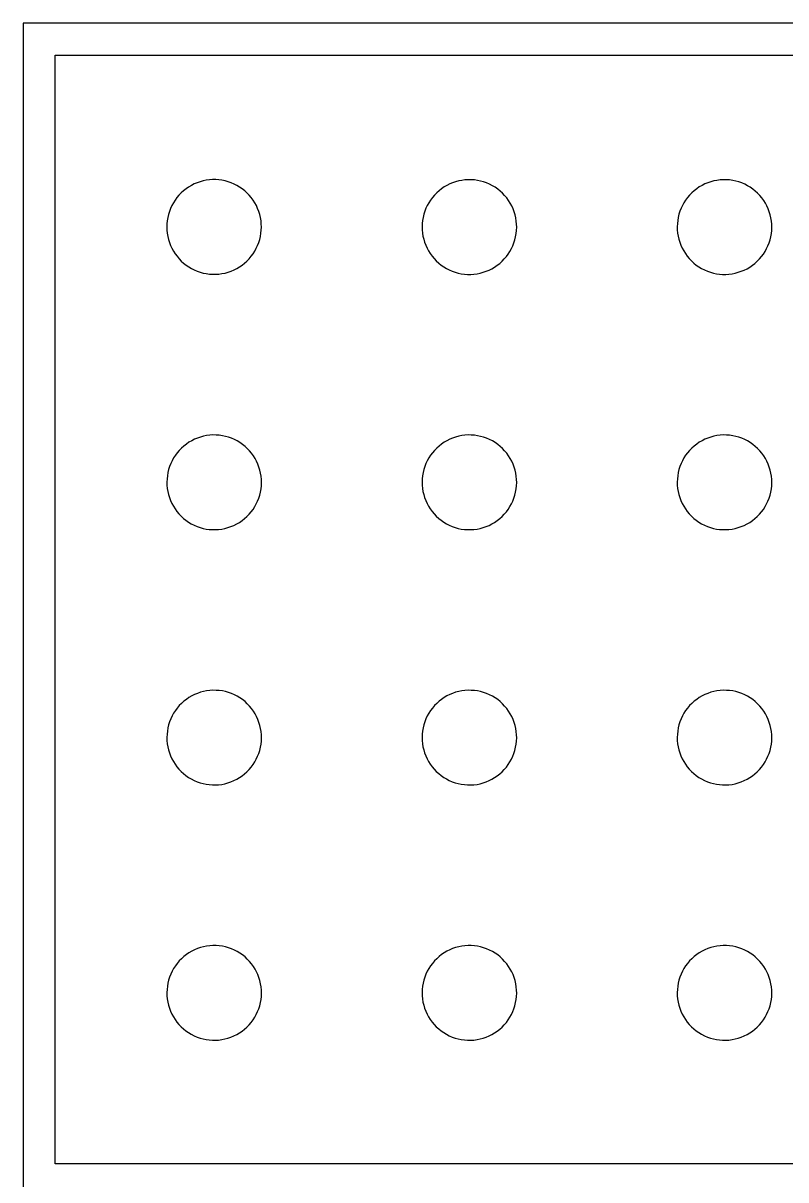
# Model space of a CAD drawing. Extents: x -75 to 75, y -42 to 42.
# Drawn here: x 53.34 to 65.3, y 12.59 to 30.72 of the extents above; entities that cross this region are included whole.
import ezdxf

# ---------------------------------------------------------------- set-up
doc = ezdxf.new("R2010")
doc.units = 0
doc.header["$MEASUREMENT"] = 0
doc.layers.get('0').update_dxf_attribs({"linetype": 'CONTINUOUS'})

msp = doc.modelspace()

# ---------------------------------------------------------------- linework, layer by layer
for p, q in [((53.344, 30.718), (53.344, -41.282)), ((75.344, 30.718), (53.344, 30.718)), ((53.844, 30.218), (74.844, 30.218)), ((53.844, 12.843), (53.844, 30.218)), ((55.898, 28.121), (55.859, 28.09)), ((55.938, 28.149), (55.898, 28.121)), ((55.981, 28.174), (55.938, 28.149)), ((56.025, 28.197), (55.981, 28.174)), ((56.071, 28.216), (56.025, 28.197)), ((56.118, 28.232), (56.071, 28.216)), ((56.166, 28.245), (56.118, 28.232)), ((56.214, 28.255), (56.166, 28.245)), ((56.263, 28.262), (56.214, 28.255)), ((56.313, 28.265), (56.263, 28.262)), ((56.363, 28.265), (56.313, 28.265)), ((56.412, 28.262), (56.363, 28.265)), ((56.461, 28.255), (56.412, 28.262)), ((56.51, 28.245), (56.461, 28.255)), ((56.558, 28.232), (56.51, 28.245)), ((56.604, 28.216), (56.558, 28.232)), ((56.65, 28.196), (56.604, 28.216)), ((56.694, 28.174), (56.65, 28.196)), ((56.737, 28.149), (56.694, 28.174)), ((56.778, 28.121), (56.737, 28.149)), ((56.817, 28.09), (56.778, 28.121)), ((59.903, 28.122), (59.864, 28.091)), ((59.944, 28.15), (59.903, 28.122)), ((59.987, 28.175), (59.944, 28.15)), ((60.031, 28.197), (59.987, 28.175)), ((60.077, 28.216), (60.031, 28.197)), ((60.124, 28.232), (60.077, 28.216)), ((60.172, 28.245), (60.124, 28.232)), ((60.22, 28.254), (60.172, 28.245)), ((60.27, 28.261), (60.22, 28.254)), ((60.319, 28.264), (60.27, 28.261)), ((60.369, 28.263), (60.319, 28.264)), ((60.418, 28.26), (60.369, 28.263)), ((60.467, 28.253), (60.418, 28.26)), ((60.516, 28.243), (60.467, 28.253)), ((60.563, 28.229), (60.516, 28.243)), ((60.61, 28.213), (60.563, 28.229)), ((60.656, 28.193), (60.61, 28.213)), ((60.7, 28.17), (60.656, 28.193)), ((60.742, 28.145), (60.7, 28.17)), ((60.783, 28.117), (60.742, 28.145)), ((60.822, 28.086), (60.783, 28.117)), ((63.903, 28.122), (63.864, 28.091)), ((63.944, 28.15), (63.903, 28.122)), ((63.987, 28.175), (63.944, 28.15)), ((64.031, 28.197), (63.987, 28.175)), ((64.077, 28.216), (64.031, 28.197)), ((64.124, 28.232), (64.077, 28.216)), ((64.172, 28.245), (64.124, 28.232)), ((64.22, 28.254), (64.172, 28.245)), ((64.27, 28.261), (64.22, 28.254)), ((64.319, 28.264), (64.27, 28.261)), ((64.369, 28.263), (64.319, 28.264)), ((64.418, 28.26), (64.369, 28.263)), ((64.467, 28.253), (64.418, 28.26)), ((64.516, 28.243), (64.467, 28.253)), ((64.563, 28.229), (64.516, 28.243)), ((64.61, 28.213), (64.563, 28.229)), ((64.656, 28.193), (64.61, 28.213)), ((64.7, 28.17), (64.656, 28.193)), ((64.742, 28.145), (64.7, 28.17)), ((64.783, 28.117), (64.742, 28.145)), ((64.822, 28.086), (64.783, 28.117)), ((55.726, 27.943), (55.699, 27.902)), ((55.755, 27.983), (55.726, 27.943)), ((55.787, 28.021), (55.755, 27.983)), ((55.822, 28.057), (55.787, 28.021)), ((55.859, 28.09), (55.822, 28.057)), ((56.853, 28.057), (56.817, 28.09)), ((56.888, 28.021), (56.853, 28.057)), ((56.92, 27.983), (56.888, 28.021)), ((56.949, 27.943), (56.92, 27.983)), ((56.976, 27.901), (56.949, 27.943)), ((59.73, 27.946), (59.703, 27.904)), ((59.76, 27.985), (59.73, 27.946)), ((59.792, 28.023), (59.76, 27.985)), ((59.827, 28.058), (59.792, 28.023)), ((59.864, 28.091), (59.827, 28.058)), ((60.858, 28.052), (60.822, 28.086)), ((60.892, 28.016), (60.858, 28.052)), ((60.924, 27.978), (60.892, 28.016)), ((60.953, 27.938), (60.924, 27.978)), ((60.98, 27.896), (60.953, 27.938)), ((63.73, 27.946), (63.703, 27.904)), ((63.76, 27.985), (63.73, 27.946)), ((63.792, 28.023), (63.76, 27.985)), ((63.827, 28.058), (63.792, 28.023)), ((63.864, 28.091), (63.827, 28.058)), ((64.858, 28.052), (64.822, 28.086)), ((64.892, 28.016), (64.858, 28.052)), ((64.924, 27.978), (64.892, 28.016)), ((64.953, 27.938), (64.924, 27.978)), ((64.98, 27.896), (64.953, 27.938)), ((55.637, 27.767), (55.622, 27.72)), ((55.655, 27.813), (55.637, 27.767)), ((55.675, 27.858), (55.655, 27.813)), ((55.699, 27.902), (55.675, 27.858)), ((57, 27.858), (56.976, 27.901)), ((57.02, 27.813), (57, 27.858)), ((57.038, 27.767), (57.02, 27.813)), ((57.053, 27.719), (57.038, 27.767)), ((59.64, 27.769), (59.625, 27.722)), ((59.658, 27.816), (59.64, 27.769)), ((59.679, 27.861), (59.658, 27.816)), ((59.703, 27.904), (59.679, 27.861)), ((61.003, 27.853), (60.98, 27.896)), ((61.024, 27.808), (61.003, 27.853)), ((61.041, 27.761), (61.024, 27.808)), ((61.056, 27.714), (61.041, 27.761)), ((63.64, 27.769), (63.625, 27.722)), ((63.658, 27.816), (63.64, 27.769)), ((63.679, 27.861), (63.658, 27.816)), ((63.703, 27.904), (63.679, 27.861)), ((65.003, 27.853), (64.98, 27.896)), ((65.024, 27.808), (65.003, 27.853)), ((65.041, 27.761), (65.024, 27.808)), ((65.056, 27.714), (65.041, 27.761)), ((55.597, 27.573), (55.596, 27.523)), ((55.602, 27.622), (55.597, 27.573)), ((55.611, 27.671), (55.602, 27.622)), ((55.622, 27.72), (55.611, 27.671)), ((57.064, 27.671), (57.053, 27.719)), ((57.073, 27.622), (57.064, 27.671)), ((57.077, 27.573), (57.073, 27.622)), ((57.079, 27.523), (57.077, 27.573)), ((59.6, 27.576), (59.598, 27.526)), ((59.605, 27.625), (59.6, 27.576)), ((59.613, 27.674), (59.605, 27.625)), ((59.625, 27.722), (59.613, 27.674)), ((61.067, 27.666), (61.056, 27.714)), ((61.075, 27.617), (61.067, 27.666)), ((61.08, 27.567), (61.075, 27.617)), ((61.081, 27.518), (61.08, 27.567)), ((63.6, 27.576), (63.598, 27.526)), ((63.605, 27.625), (63.6, 27.576)), ((63.613, 27.674), (63.605, 27.625)), ((63.625, 27.722), (63.613, 27.674)), ((65.067, 27.666), (65.056, 27.714)), ((65.075, 27.617), (65.067, 27.666)), ((65.08, 27.567), (65.075, 27.617)), ((65.081, 27.518), (65.08, 27.567)), ((55.596, 27.523), (55.598, 27.474)), ((55.598, 27.474), (55.603, 27.425)), ((55.603, 27.425), (55.611, 27.376)), ((55.611, 27.376), (55.622, 27.327)), ((57.053, 27.327), (57.064, 27.376)), ((57.064, 27.376), (57.072, 27.425)), ((57.072, 27.425), (57.077, 27.474)), ((57.077, 27.474), (57.079, 27.523)), ((59.598, 27.526), (59.599, 27.477)), ((59.599, 27.477), (59.604, 27.427)), ((59.604, 27.427), (59.612, 27.378)), ((59.612, 27.378), (59.623, 27.33)), ((61.053, 27.322), (61.065, 27.37)), ((61.065, 27.37), (61.074, 27.419)), ((61.074, 27.419), (61.079, 27.468)), ((61.079, 27.468), (61.081, 27.518)), ((63.598, 27.526), (63.599, 27.477)), ((63.599, 27.477), (63.604, 27.427)), ((63.604, 27.427), (63.612, 27.378)), ((63.612, 27.378), (63.623, 27.33)), ((65.053, 27.322), (65.065, 27.37)), ((65.065, 27.37), (65.074, 27.419)), ((65.074, 27.419), (65.079, 27.468)), ((65.079, 27.468), (65.081, 27.518)), ((55.622, 27.327), (55.637, 27.28)), ((55.637, 27.28), (55.655, 27.234)), ((55.655, 27.234), (55.676, 27.189)), ((55.676, 27.189), (55.7, 27.145)), ((56.975, 27.146), (56.999, 27.189)), ((56.999, 27.189), (57.02, 27.234)), ((57.02, 27.234), (57.038, 27.28)), ((57.038, 27.28), (57.053, 27.327)), ((59.623, 27.33), (59.637, 27.283)), ((59.637, 27.283), (59.655, 27.236)), ((59.655, 27.236), (59.676, 27.191)), ((59.676, 27.191), (59.699, 27.148)), ((60.999, 27.184), (61.02, 27.229)), ((61.02, 27.229), (61.038, 27.275)), ((61.038, 27.275), (61.053, 27.322)), ((63.623, 27.33), (63.637, 27.283)), ((63.637, 27.283), (63.655, 27.236)), ((63.655, 27.236), (63.676, 27.191)), ((63.676, 27.191), (63.699, 27.148)), ((64.999, 27.184), (65.02, 27.229)), ((65.02, 27.229), (65.038, 27.275)), ((65.038, 27.275), (65.053, 27.322)), ((55.7, 27.145), (55.726, 27.104)), ((55.726, 27.104), (55.756, 27.064)), ((55.756, 27.064), (55.788, 27.026)), ((55.788, 27.026), (55.822, 26.99)), ((56.853, 26.99), (56.887, 27.026)), ((56.887, 27.026), (56.919, 27.064)), ((56.919, 27.064), (56.949, 27.104)), ((56.949, 27.104), (56.975, 27.146)), ((59.699, 27.148), (59.726, 27.106)), ((59.726, 27.106), (59.755, 27.066)), ((59.755, 27.066), (59.787, 27.028)), ((59.787, 27.028), (59.821, 26.992)), ((60.852, 26.986), (60.887, 27.022)), ((60.887, 27.022), (60.919, 27.059)), ((60.919, 27.059), (60.948, 27.099)), ((60.948, 27.099), (60.975, 27.141)), ((60.975, 27.141), (60.999, 27.184)), ((63.699, 27.148), (63.726, 27.106)), ((63.726, 27.106), (63.755, 27.066)), ((63.755, 27.066), (63.787, 27.028)), ((63.787, 27.028), (63.821, 26.992)), ((64.852, 26.986), (64.887, 27.022)), ((64.887, 27.022), (64.919, 27.059)), ((64.919, 27.059), (64.948, 27.099)), ((64.948, 27.099), (64.975, 27.141)), ((64.975, 27.141), (64.999, 27.184)), ((55.822, 26.99), (55.859, 26.957)), ((55.859, 26.957), (55.898, 26.926)), ((55.898, 26.926), (55.939, 26.898)), ((55.939, 26.898), (55.982, 26.873)), ((55.982, 26.873), (56.026, 26.85)), ((56.026, 26.85), (56.071, 26.831)), ((56.071, 26.831), (56.118, 26.815)), ((56.557, 26.815), (56.604, 26.831)), ((56.604, 26.831), (56.65, 26.851)), ((56.65, 26.851), (56.694, 26.873)), ((56.694, 26.873), (56.736, 26.898)), ((56.736, 26.898), (56.777, 26.926)), ((56.777, 26.926), (56.816, 26.957)), ((56.816, 26.957), (56.853, 26.99)), ((59.821, 26.992), (59.858, 26.958)), ((59.858, 26.958), (59.897, 26.927)), ((59.897, 26.927), (59.937, 26.899)), ((59.937, 26.899), (59.98, 26.874)), ((59.98, 26.874), (60.024, 26.851)), ((60.024, 26.851), (60.07, 26.831)), ((60.07, 26.831), (60.117, 26.815)), ((60.555, 26.813), (60.602, 26.829)), ((60.602, 26.829), (60.648, 26.848)), ((60.648, 26.848), (60.692, 26.87)), ((60.692, 26.87), (60.735, 26.895)), ((60.735, 26.895), (60.776, 26.923)), ((60.776, 26.923), (60.815, 26.953)), ((60.815, 26.953), (60.852, 26.986)), ((63.821, 26.992), (63.858, 26.958)), ((63.858, 26.958), (63.897, 26.927)), ((63.897, 26.927), (63.937, 26.899)), ((63.937, 26.899), (63.98, 26.874)), ((63.98, 26.874), (64.024, 26.851)), ((64.024, 26.851), (64.07, 26.831)), ((64.07, 26.831), (64.117, 26.815)), ((64.555, 26.813), (64.602, 26.829)), ((64.602, 26.829), (64.648, 26.848)), ((64.648, 26.848), (64.692, 26.87)), ((64.692, 26.87), (64.735, 26.895)), ((64.735, 26.895), (64.776, 26.923)), ((64.776, 26.923), (64.815, 26.953)), ((64.815, 26.953), (64.852, 26.986)), ((56.118, 26.815), (56.166, 26.802)), ((56.166, 26.802), (56.214, 26.792)), ((56.214, 26.792), (56.263, 26.786)), ((56.263, 26.786), (56.313, 26.782)), ((56.313, 26.782), (56.362, 26.782)), ((56.362, 26.782), (56.412, 26.786)), ((56.412, 26.786), (56.461, 26.792)), ((56.461, 26.792), (56.509, 26.802)), ((56.509, 26.802), (56.557, 26.815)), ((60.117, 26.815), (60.165, 26.801)), ((60.165, 26.801), (60.213, 26.791)), ((60.213, 26.791), (60.261, 26.785)), ((60.261, 26.785), (60.31, 26.781)), ((60.31, 26.781), (60.36, 26.781)), ((60.36, 26.781), (60.409, 26.784)), ((60.409, 26.784), (60.459, 26.79)), ((60.459, 26.79), (60.507, 26.8)), ((60.507, 26.8), (60.555, 26.813)), ((64.117, 26.815), (64.165, 26.801)), ((64.165, 26.801), (64.213, 26.791)), ((64.213, 26.791), (64.261, 26.785)), ((64.261, 26.785), (64.31, 26.781)), ((64.31, 26.781), (64.36, 26.781)), ((64.36, 26.781), (64.409, 26.784)), ((64.409, 26.784), (64.459, 26.79)), ((64.459, 26.79), (64.507, 26.8)), ((64.507, 26.8), (64.555, 26.813)), ((55.903, 24.122), (55.864, 24.091)), ((55.944, 24.15), (55.903, 24.122)), ((55.987, 24.175), (55.944, 24.15)), ((56.031, 24.197), (55.987, 24.175)), ((56.077, 24.216), (56.031, 24.197)), ((56.124, 24.232), (56.077, 24.216)), ((56.172, 24.245), (56.124, 24.232)), ((56.22, 24.254), (56.172, 24.245)), ((56.27, 24.261), (56.22, 24.254)), ((56.319, 24.264), (56.27, 24.261)), ((56.369, 24.263), (56.319, 24.264)), ((56.418, 24.26), (56.369, 24.263)), ((56.467, 24.253), (56.418, 24.26)), ((56.516, 24.243), (56.467, 24.253)), ((56.563, 24.229), (56.516, 24.243)), ((56.61, 24.213), (56.563, 24.229)), ((56.656, 24.193), (56.61, 24.213)), ((56.7, 24.17), (56.656, 24.193)), ((56.742, 24.145), (56.7, 24.17)), ((56.783, 24.117), (56.742, 24.145)), ((56.822, 24.086), (56.783, 24.117)), ((59.903, 24.122), (59.864, 24.091)), ((59.944, 24.15), (59.903, 24.122)), ((59.987, 24.175), (59.944, 24.15)), ((60.031, 24.197), (59.987, 24.175)), ((60.077, 24.216), (60.031, 24.197)), ((60.124, 24.232), (60.077, 24.216)), ((60.172, 24.245), (60.124, 24.232)), ((60.22, 24.254), (60.172, 24.245)), ((60.27, 24.261), (60.22, 24.254)), ((60.319, 24.264), (60.27, 24.261)), ((60.369, 24.263), (60.319, 24.264)), ((60.418, 24.26), (60.369, 24.263)), ((60.467, 24.253), (60.418, 24.26)), ((60.516, 24.243), (60.467, 24.253)), ((60.563, 24.229), (60.516, 24.243)), ((60.61, 24.213), (60.563, 24.229)), ((60.656, 24.193), (60.61, 24.213)), ((60.7, 24.17), (60.656, 24.193)), ((60.742, 24.145), (60.7, 24.17)), ((60.783, 24.117), (60.742, 24.145)), ((60.822, 24.086), (60.783, 24.117)), ((63.903, 24.122), (63.864, 24.091)), ((63.944, 24.15), (63.903, 24.122)), ((63.987, 24.175), (63.944, 24.15)), ((64.031, 24.197), (63.987, 24.175)), ((64.077, 24.216), (64.031, 24.197)), ((64.124, 24.232), (64.077, 24.216)), ((64.172, 24.245), (64.124, 24.232)), ((64.22, 24.254), (64.172, 24.245)), ((64.27, 24.261), (64.22, 24.254)), ((64.319, 24.264), (64.27, 24.261)), ((64.369, 24.263), (64.319, 24.264)), ((64.418, 24.26), (64.369, 24.263)), ((64.467, 24.253), (64.418, 24.26)), ((64.516, 24.243), (64.467, 24.253)), ((64.563, 24.229), (64.516, 24.243)), ((64.61, 24.213), (64.563, 24.229)), ((64.656, 24.193), (64.61, 24.213)), ((64.7, 24.17), (64.656, 24.193)), ((64.742, 24.145), (64.7, 24.17)), ((64.783, 24.117), (64.742, 24.145)), ((64.822, 24.086), (64.783, 24.117)), ((55.73, 23.946), (55.703, 23.904)), ((55.76, 23.985), (55.73, 23.946)), ((55.792, 24.023), (55.76, 23.985)), ((55.827, 24.058), (55.792, 24.023)), ((55.864, 24.091), (55.827, 24.058)), ((56.858, 24.052), (56.822, 24.086)), ((56.892, 24.016), (56.858, 24.052)), ((56.924, 23.978), (56.892, 24.016)), ((56.953, 23.938), (56.924, 23.978)), ((56.98, 23.896), (56.953, 23.938)), ((59.73, 23.946), (59.703, 23.904)), ((59.76, 23.985), (59.73, 23.946)), ((59.792, 24.023), (59.76, 23.985)), ((59.827, 24.058), (59.792, 24.023)), ((59.864, 24.091), (59.827, 24.058)), ((60.858, 24.052), (60.822, 24.086)), ((60.892, 24.016), (60.858, 24.052)), ((60.924, 23.978), (60.892, 24.016)), ((60.953, 23.938), (60.924, 23.978)), ((60.98, 23.896), (60.953, 23.938)), ((63.73, 23.946), (63.703, 23.904)), ((63.76, 23.985), (63.73, 23.946)), ((63.792, 24.023), (63.76, 23.985)), ((63.827, 24.058), (63.792, 24.023)), ((63.864, 24.091), (63.827, 24.058)), ((64.858, 24.052), (64.822, 24.086)), ((64.892, 24.016), (64.858, 24.052)), ((64.924, 23.978), (64.892, 24.016)), ((64.953, 23.938), (64.924, 23.978)), ((64.98, 23.896), (64.953, 23.938)), ((55.64, 23.769), (55.625, 23.722)), ((55.658, 23.816), (55.64, 23.769)), ((55.679, 23.861), (55.658, 23.816)), ((55.703, 23.904), (55.679, 23.861)), ((57.003, 23.853), (56.98, 23.896)), ((57.024, 23.808), (57.003, 23.853)), ((57.041, 23.761), (57.024, 23.808)), ((57.056, 23.714), (57.041, 23.761)), ((59.64, 23.769), (59.625, 23.722)), ((59.658, 23.816), (59.64, 23.769)), ((59.679, 23.861), (59.658, 23.816)), ((59.703, 23.904), (59.679, 23.861)), ((61.003, 23.853), (60.98, 23.896)), ((61.024, 23.808), (61.003, 23.853)), ((61.041, 23.761), (61.024, 23.808)), ((61.056, 23.714), (61.041, 23.761)), ((63.64, 23.769), (63.625, 23.722)), ((63.658, 23.816), (63.64, 23.769)), ((63.679, 23.861), (63.658, 23.816)), ((63.703, 23.904), (63.679, 23.861)), ((65.003, 23.853), (64.98, 23.896)), ((65.024, 23.808), (65.003, 23.853)), ((65.041, 23.761), (65.024, 23.808)), ((65.056, 23.714), (65.041, 23.761)), ((55.6, 23.576), (55.598, 23.526)), ((55.605, 23.625), (55.6, 23.576)), ((55.613, 23.674), (55.605, 23.625)), ((55.625, 23.722), (55.613, 23.674)), ((57.067, 23.666), (57.056, 23.714)), ((57.075, 23.617), (57.067, 23.666)), ((57.08, 23.567), (57.075, 23.617)), ((57.081, 23.518), (57.08, 23.567)), ((59.6, 23.576), (59.598, 23.526)), ((59.605, 23.625), (59.6, 23.576)), ((59.613, 23.674), (59.605, 23.625)), ((59.625, 23.722), (59.613, 23.674)), ((61.067, 23.666), (61.056, 23.714)), ((61.075, 23.617), (61.067, 23.666)), ((61.08, 23.567), (61.075, 23.617)), ((61.081, 23.518), (61.08, 23.567)), ((63.6, 23.576), (63.598, 23.526)), ((63.605, 23.625), (63.6, 23.576)), ((63.613, 23.674), (63.605, 23.625)), ((63.625, 23.722), (63.613, 23.674)), ((65.067, 23.666), (65.056, 23.714)), ((65.075, 23.617), (65.067, 23.666)), ((65.08, 23.567), (65.075, 23.617)), ((65.081, 23.518), (65.08, 23.567)), ((55.598, 23.526), (55.599, 23.477)), ((55.599, 23.477), (55.604, 23.427)), ((55.604, 23.427), (55.612, 23.378)), ((57.065, 23.37), (57.074, 23.419)), ((57.074, 23.419), (57.079, 23.468)), ((57.079, 23.468), (57.081, 23.518)), ((59.598, 23.526), (59.599, 23.477)), ((59.599, 23.477), (59.604, 23.427)), ((59.604, 23.427), (59.612, 23.378)), ((61.065, 23.37), (61.074, 23.419)), ((61.074, 23.419), (61.079, 23.468)), ((61.079, 23.468), (61.081, 23.518)), ((63.598, 23.526), (63.599, 23.477)), ((63.599, 23.477), (63.604, 23.427)), ((63.604, 23.427), (63.612, 23.378)), ((65.065, 23.37), (65.074, 23.419)), ((65.074, 23.419), (65.079, 23.468)), ((65.079, 23.468), (65.081, 23.518)), ((55.612, 23.378), (55.623, 23.33)), ((55.623, 23.33), (55.637, 23.283)), ((55.637, 23.283), (55.655, 23.236)), ((55.655, 23.236), (55.676, 23.191)), ((56.999, 23.184), (57.02, 23.229)), ((57.02, 23.229), (57.038, 23.275)), ((57.038, 23.275), (57.053, 23.322)), ((57.053, 23.322), (57.065, 23.37)), ((59.612, 23.378), (59.623, 23.33)), ((59.623, 23.33), (59.637, 23.283)), ((59.637, 23.283), (59.655, 23.236)), ((59.655, 23.236), (59.676, 23.191)), ((60.999, 23.184), (61.02, 23.229)), ((61.02, 23.229), (61.038, 23.275)), ((61.038, 23.275), (61.053, 23.322)), ((61.053, 23.322), (61.065, 23.37)), ((63.612, 23.378), (63.623, 23.33)), ((63.623, 23.33), (63.637, 23.283)), ((63.637, 23.283), (63.655, 23.236)), ((63.655, 23.236), (63.676, 23.191)), ((64.999, 23.184), (65.02, 23.229)), ((65.02, 23.229), (65.038, 23.275)), ((65.038, 23.275), (65.053, 23.322)), ((65.053, 23.322), (65.065, 23.37)), ((55.676, 23.191), (55.699, 23.148)), ((55.699, 23.148), (55.726, 23.106)), ((55.726, 23.106), (55.755, 23.066)), ((55.755, 23.066), (55.787, 23.028)), ((55.787, 23.028), (55.821, 22.992)), ((56.852, 22.986), (56.887, 23.022)), ((56.887, 23.022), (56.919, 23.059)), ((56.919, 23.059), (56.948, 23.099)), ((56.948, 23.099), (56.975, 23.141)), ((56.975, 23.141), (56.999, 23.184)), ((59.676, 23.191), (59.699, 23.148)), ((59.699, 23.148), (59.726, 23.106)), ((59.726, 23.106), (59.755, 23.066)), ((59.755, 23.066), (59.787, 23.028)), ((59.787, 23.028), (59.821, 22.992)), ((60.852, 22.986), (60.887, 23.022)), ((60.887, 23.022), (60.919, 23.059)), ((60.919, 23.059), (60.948, 23.099)), ((60.948, 23.099), (60.975, 23.141)), ((60.975, 23.141), (60.999, 23.184)), ((63.676, 23.191), (63.699, 23.148)), ((63.699, 23.148), (63.726, 23.106)), ((63.726, 23.106), (63.755, 23.066)), ((63.755, 23.066), (63.787, 23.028)), ((63.787, 23.028), (63.821, 22.992)), ((64.852, 22.986), (64.887, 23.022)), ((64.887, 23.022), (64.919, 23.059)), ((64.919, 23.059), (64.948, 23.099)), ((64.948, 23.099), (64.975, 23.141)), ((64.975, 23.141), (64.999, 23.184)), ((55.821, 22.992), (55.858, 22.958)), ((55.858, 22.958), (55.897, 22.927)), ((55.897, 22.927), (55.937, 22.899)), ((55.937, 22.899), (55.98, 22.874)), ((55.98, 22.874), (56.024, 22.851)), ((56.024, 22.851), (56.07, 22.831)), ((56.602, 22.829), (56.648, 22.848)), ((56.648, 22.848), (56.692, 22.87)), ((56.692, 22.87), (56.735, 22.895)), ((56.735, 22.895), (56.776, 22.923)), ((56.776, 22.923), (56.815, 22.953)), ((56.815, 22.953), (56.852, 22.986)), ((59.821, 22.992), (59.858, 22.958)), ((59.858, 22.958), (59.897, 22.927)), ((59.897, 22.927), (59.937, 22.899)), ((59.937, 22.899), (59.98, 22.874)), ((59.98, 22.874), (60.024, 22.851)), ((60.024, 22.851), (60.07, 22.831)), ((60.602, 22.829), (60.648, 22.848)), ((60.648, 22.848), (60.692, 22.87)), ((60.692, 22.87), (60.735, 22.895)), ((60.735, 22.895), (60.776, 22.923)), ((60.776, 22.923), (60.815, 22.953)), ((60.815, 22.953), (60.852, 22.986)), ((63.821, 22.992), (63.858, 22.958)), ((63.858, 22.958), (63.897, 22.927)), ((63.897, 22.927), (63.937, 22.899)), ((63.937, 22.899), (63.98, 22.874)), ((63.98, 22.874), (64.024, 22.851)), ((64.024, 22.851), (64.07, 22.831)), ((64.602, 22.829), (64.648, 22.848)), ((64.648, 22.848), (64.692, 22.87)), ((64.692, 22.87), (64.735, 22.895)), ((64.735, 22.895), (64.776, 22.923)), ((64.776, 22.923), (64.815, 22.953)), ((64.815, 22.953), (64.852, 22.986)), ((56.07, 22.831), (56.117, 22.815)), ((56.117, 22.815), (56.165, 22.801)), ((56.165, 22.801), (56.213, 22.791)), ((56.213, 22.791), (56.261, 22.785)), ((56.261, 22.785), (56.31, 22.781)), ((56.31, 22.781), (56.36, 22.781)), ((56.36, 22.781), (56.409, 22.784)), ((56.409, 22.784), (56.459, 22.79)), ((56.459, 22.79), (56.507, 22.8)), ((56.507, 22.8), (56.555, 22.813)), ((56.555, 22.813), (56.602, 22.829)), ((60.07, 22.831), (60.117, 22.815)), ((60.117, 22.815), (60.165, 22.801)), ((60.165, 22.801), (60.213, 22.791)), ((60.213, 22.791), (60.261, 22.785)), ((60.261, 22.785), (60.31, 22.781)), ((60.31, 22.781), (60.36, 22.781)), ((60.36, 22.781), (60.409, 22.784)), ((60.409, 22.784), (60.459, 22.79)), ((60.459, 22.79), (60.507, 22.8)), ((60.507, 22.8), (60.555, 22.813)), ((60.555, 22.813), (60.602, 22.829)), ((64.07, 22.831), (64.117, 22.815)), ((64.117, 22.815), (64.165, 22.801)), ((64.165, 22.801), (64.213, 22.791)), ((64.213, 22.791), (64.261, 22.785)), ((64.261, 22.785), (64.31, 22.781)), ((64.31, 22.781), (64.36, 22.781)), ((64.36, 22.781), (64.409, 22.784)), ((64.409, 22.784), (64.459, 22.79)), ((64.459, 22.79), (64.507, 22.8)), ((64.507, 22.8), (64.555, 22.813)), ((64.555, 22.813), (64.602, 22.829)), ((55.903, 20.122), (55.864, 20.091)), ((55.944, 20.15), (55.903, 20.122)), ((55.987, 20.175), (55.944, 20.15)), ((56.031, 20.197), (55.987, 20.175)), ((56.077, 20.216), (56.031, 20.197)), ((56.124, 20.232), (56.077, 20.216)), ((56.172, 20.245), (56.124, 20.232)), ((56.22, 20.254), (56.172, 20.245)), ((56.27, 20.261), (56.22, 20.254)), ((56.319, 20.264), (56.27, 20.261)), ((56.369, 20.263), (56.319, 20.264)), ((56.418, 20.26), (56.369, 20.263)), ((56.467, 20.253), (56.418, 20.26)), ((56.516, 20.243), (56.467, 20.253)), ((56.563, 20.229), (56.516, 20.243)), ((56.61, 20.213), (56.563, 20.229)), ((56.656, 20.193), (56.61, 20.213)), ((56.7, 20.17), (56.656, 20.193)), ((56.742, 20.145), (56.7, 20.17)), ((56.783, 20.117), (56.742, 20.145)), ((59.903, 20.122), (59.864, 20.091)), ((59.944, 20.15), (59.903, 20.122)), ((59.987, 20.175), (59.944, 20.15)), ((60.031, 20.197), (59.987, 20.175)), ((60.077, 20.216), (60.031, 20.197)), ((60.124, 20.232), (60.077, 20.216)), ((60.172, 20.245), (60.124, 20.232)), ((60.22, 20.254), (60.172, 20.245)), ((60.27, 20.261), (60.22, 20.254)), ((60.319, 20.264), (60.27, 20.261)), ((60.369, 20.263), (60.319, 20.264)), ((60.418, 20.26), (60.369, 20.263)), ((60.467, 20.253), (60.418, 20.26)), ((60.516, 20.243), (60.467, 20.253)), ((60.563, 20.229), (60.516, 20.243)), ((60.61, 20.213), (60.563, 20.229)), ((60.656, 20.193), (60.61, 20.213)), ((60.7, 20.17), (60.656, 20.193)), ((60.742, 20.145), (60.7, 20.17)), ((60.783, 20.117), (60.742, 20.145)), ((63.903, 20.122), (63.864, 20.091)), ((63.944, 20.15), (63.903, 20.122)), ((63.987, 20.175), (63.944, 20.15)), ((64.031, 20.197), (63.987, 20.175)), ((64.077, 20.216), (64.031, 20.197)), ((64.124, 20.232), (64.077, 20.216)), ((64.172, 20.245), (64.124, 20.232)), ((64.22, 20.254), (64.172, 20.245)), ((64.27, 20.261), (64.22, 20.254)), ((64.319, 20.264), (64.27, 20.261)), ((64.369, 20.263), (64.319, 20.264)), ((64.418, 20.26), (64.369, 20.263)), ((64.467, 20.253), (64.418, 20.26)), ((64.516, 20.243), (64.467, 20.253)), ((64.563, 20.229), (64.516, 20.243)), ((64.61, 20.213), (64.563, 20.229)), ((64.656, 20.193), (64.61, 20.213)), ((64.7, 20.17), (64.656, 20.193)), ((64.742, 20.145), (64.7, 20.17)), ((64.783, 20.117), (64.742, 20.145)), ((55.73, 19.946), (55.703, 19.904)), ((55.76, 19.985), (55.73, 19.946)), ((55.792, 20.023), (55.76, 19.985)), ((55.827, 20.058), (55.792, 20.023)), ((55.864, 20.091), (55.827, 20.058)), ((56.822, 20.086), (56.783, 20.117)), ((56.858, 20.052), (56.822, 20.086)), ((56.892, 20.016), (56.858, 20.052)), ((56.924, 19.978), (56.892, 20.016)), ((56.953, 19.938), (56.924, 19.978)), ((56.98, 19.896), (56.953, 19.938)), ((59.73, 19.946), (59.703, 19.904)), ((59.76, 19.985), (59.73, 19.946)), ((59.792, 20.023), (59.76, 19.985)), ((59.827, 20.058), (59.792, 20.023)), ((59.864, 20.091), (59.827, 20.058)), ((60.822, 20.086), (60.783, 20.117)), ((60.858, 20.052), (60.822, 20.086)), ((60.892, 20.016), (60.858, 20.052)), ((60.924, 19.978), (60.892, 20.016)), ((60.953, 19.938), (60.924, 19.978)), ((60.98, 19.896), (60.953, 19.938)), ((63.73, 19.946), (63.703, 19.904)), ((63.76, 19.985), (63.73, 19.946)), ((63.792, 20.023), (63.76, 19.985)), ((63.827, 20.058), (63.792, 20.023)), ((63.864, 20.091), (63.827, 20.058)), ((64.822, 20.086), (64.783, 20.117)), ((64.858, 20.052), (64.822, 20.086)), ((64.892, 20.016), (64.858, 20.052)), ((64.924, 19.978), (64.892, 20.016)), ((64.953, 19.938), (64.924, 19.978)), ((64.98, 19.896), (64.953, 19.938)), ((55.64, 19.769), (55.625, 19.722)), ((55.658, 19.816), (55.64, 19.769)), ((55.679, 19.861), (55.658, 19.816)), ((55.703, 19.904), (55.679, 19.861)), ((57.003, 19.853), (56.98, 19.896)), ((57.024, 19.808), (57.003, 19.853)), ((57.041, 19.761), (57.024, 19.808)), ((57.056, 19.714), (57.041, 19.761)), ((59.64, 19.769), (59.625, 19.722)), ((59.658, 19.816), (59.64, 19.769)), ((59.679, 19.861), (59.658, 19.816)), ((59.703, 19.904), (59.679, 19.861)), ((61.003, 19.853), (60.98, 19.896)), ((61.024, 19.808), (61.003, 19.853)), ((61.041, 19.761), (61.024, 19.808)), ((61.056, 19.714), (61.041, 19.761)), ((63.64, 19.769), (63.625, 19.722)), ((63.658, 19.816), (63.64, 19.769)), ((63.679, 19.861), (63.658, 19.816)), ((63.703, 19.904), (63.679, 19.861)), ((65.003, 19.853), (64.98, 19.896)), ((65.024, 19.808), (65.003, 19.853)), ((65.041, 19.761), (65.024, 19.808)), ((65.056, 19.714), (65.041, 19.761)), ((55.6, 19.576), (55.598, 19.526)), ((55.605, 19.625), (55.6, 19.576)), ((55.613, 19.674), (55.605, 19.625)), ((55.625, 19.722), (55.613, 19.674)), ((57.067, 19.666), (57.056, 19.714)), ((57.075, 19.617), (57.067, 19.666)), ((57.08, 19.567), (57.075, 19.617)), ((59.6, 19.576), (59.598, 19.526)), ((59.605, 19.625), (59.6, 19.576)), ((59.613, 19.674), (59.605, 19.625)), ((59.625, 19.722), (59.613, 19.674)), ((61.067, 19.666), (61.056, 19.714)), ((61.075, 19.617), (61.067, 19.666)), ((61.08, 19.567), (61.075, 19.617)), ((63.6, 19.576), (63.598, 19.526)), ((63.605, 19.625), (63.6, 19.576)), ((63.613, 19.674), (63.605, 19.625)), ((63.625, 19.722), (63.613, 19.674)), ((65.067, 19.666), (65.056, 19.714)), ((65.075, 19.617), (65.067, 19.666)), ((65.08, 19.567), (65.075, 19.617)), ((55.598, 19.526), (55.599, 19.477)), ((55.599, 19.477), (55.604, 19.427)), ((55.604, 19.427), (55.612, 19.378)), ((57.065, 19.37), (57.074, 19.419)), ((57.074, 19.419), (57.079, 19.468)), ((57.079, 19.468), (57.081, 19.518)), ((57.081, 19.518), (57.08, 19.567)), ((59.598, 19.526), (59.599, 19.477)), ((59.599, 19.477), (59.604, 19.427)), ((59.604, 19.427), (59.612, 19.378)), ((61.065, 19.37), (61.074, 19.419)), ((61.074, 19.419), (61.079, 19.468)), ((61.079, 19.468), (61.081, 19.518)), ((61.081, 19.518), (61.08, 19.567)), ((63.598, 19.526), (63.599, 19.477)), ((63.599, 19.477), (63.604, 19.427)), ((63.604, 19.427), (63.612, 19.378)), ((65.065, 19.37), (65.074, 19.419)), ((65.074, 19.419), (65.079, 19.468)), ((65.079, 19.468), (65.081, 19.518)), ((65.081, 19.518), (65.08, 19.567)), ((55.612, 19.378), (55.623, 19.33)), ((55.623, 19.33), (55.637, 19.283)), ((55.637, 19.283), (55.655, 19.236)), ((55.655, 19.236), (55.676, 19.191)), ((56.999, 19.184), (57.02, 19.229)), ((57.02, 19.229), (57.038, 19.275)), ((57.038, 19.275), (57.053, 19.322)), ((57.053, 19.322), (57.065, 19.37)), ((59.612, 19.378), (59.623, 19.33)), ((59.623, 19.33), (59.637, 19.283)), ((59.637, 19.283), (59.655, 19.236)), ((59.655, 19.236), (59.676, 19.191)), ((60.999, 19.184), (61.02, 19.229)), ((61.02, 19.229), (61.038, 19.275)), ((61.038, 19.275), (61.053, 19.322)), ((61.053, 19.322), (61.065, 19.37)), ((63.612, 19.378), (63.623, 19.33)), ((63.623, 19.33), (63.637, 19.283)), ((63.637, 19.283), (63.655, 19.236)), ((63.655, 19.236), (63.676, 19.191)), ((64.999, 19.184), (65.02, 19.229)), ((65.02, 19.229), (65.038, 19.275)), ((65.038, 19.275), (65.053, 19.322)), ((65.053, 19.322), (65.065, 19.37)), ((55.676, 19.191), (55.699, 19.148)), ((55.699, 19.148), (55.726, 19.106)), ((55.726, 19.106), (55.755, 19.066)), ((55.755, 19.066), (55.787, 19.028)), ((56.887, 19.022), (56.919, 19.059)), ((56.919, 19.059), (56.948, 19.099)), ((56.948, 19.099), (56.975, 19.141)), ((56.975, 19.141), (56.999, 19.184)), ((59.676, 19.191), (59.699, 19.148)), ((59.699, 19.148), (59.726, 19.106)), ((59.726, 19.106), (59.755, 19.066)), ((59.755, 19.066), (59.787, 19.028)), ((60.887, 19.022), (60.919, 19.059)), ((60.919, 19.059), (60.948, 19.099)), ((60.948, 19.099), (60.975, 19.141)), ((60.975, 19.141), (60.999, 19.184)), ((63.676, 19.191), (63.699, 19.148)), ((63.699, 19.148), (63.726, 19.106)), ((63.726, 19.106), (63.755, 19.066)), ((63.755, 19.066), (63.787, 19.028)), ((64.887, 19.022), (64.919, 19.059)), ((64.919, 19.059), (64.948, 19.099)), ((64.948, 19.099), (64.975, 19.141)), ((64.975, 19.141), (64.999, 19.184)), ((55.787, 19.028), (55.821, 18.992)), ((55.821, 18.992), (55.858, 18.958)), ((55.858, 18.958), (55.897, 18.927)), ((55.897, 18.927), (55.937, 18.899)), ((55.937, 18.899), (55.98, 18.874)), ((55.98, 18.874), (56.024, 18.851)), ((56.024, 18.851), (56.07, 18.831)), ((56.648, 18.848), (56.692, 18.87)), ((56.692, 18.87), (56.735, 18.895)), ((56.735, 18.895), (56.776, 18.923)), ((56.776, 18.923), (56.815, 18.953)), ((56.815, 18.953), (56.852, 18.986)), ((56.852, 18.986), (56.887, 19.022)), ((59.787, 19.028), (59.821, 18.992)), ((59.821, 18.992), (59.858, 18.958)), ((59.858, 18.958), (59.897, 18.927)), ((59.897, 18.927), (59.937, 18.899)), ((59.937, 18.899), (59.98, 18.874)), ((59.98, 18.874), (60.024, 18.851)), ((60.024, 18.851), (60.07, 18.831)), ((60.648, 18.848), (60.692, 18.87)), ((60.692, 18.87), (60.735, 18.895)), ((60.735, 18.895), (60.776, 18.923)), ((60.776, 18.923), (60.815, 18.953)), ((60.815, 18.953), (60.852, 18.986)), ((60.852, 18.986), (60.887, 19.022)), ((63.787, 19.028), (63.821, 18.992)), ((63.821, 18.992), (63.858, 18.958)), ((63.858, 18.958), (63.897, 18.927)), ((63.897, 18.927), (63.937, 18.899)), ((63.937, 18.899), (63.98, 18.874)), ((63.98, 18.874), (64.024, 18.851)), ((64.024, 18.851), (64.07, 18.831)), ((64.648, 18.848), (64.692, 18.87)), ((64.692, 18.87), (64.735, 18.895)), ((64.735, 18.895), (64.776, 18.923)), ((64.776, 18.923), (64.815, 18.953)), ((64.815, 18.953), (64.852, 18.986)), ((64.852, 18.986), (64.887, 19.022)), ((56.07, 18.831), (56.117, 18.815)), ((56.117, 18.815), (56.165, 18.801)), ((56.165, 18.801), (56.213, 18.791)), ((56.213, 18.791), (56.261, 18.785)), ((56.261, 18.785), (56.31, 18.781)), ((56.31, 18.781), (56.36, 18.781)), ((56.36, 18.781), (56.409, 18.784)), ((56.409, 18.784), (56.459, 18.79)), ((56.459, 18.79), (56.507, 18.8)), ((56.507, 18.8), (56.555, 18.813)), ((56.555, 18.813), (56.602, 18.829)), ((56.602, 18.829), (56.648, 18.848)), ((60.07, 18.831), (60.117, 18.815)), ((60.117, 18.815), (60.165, 18.801)), ((60.165, 18.801), (60.213, 18.791)), ((60.213, 18.791), (60.261, 18.785)), ((60.261, 18.785), (60.31, 18.781)), ((60.31, 18.781), (60.36, 18.781)), ((60.36, 18.781), (60.409, 18.784)), ((60.409, 18.784), (60.459, 18.79)), ((60.459, 18.79), (60.507, 18.8)), ((60.507, 18.8), (60.555, 18.813)), ((60.555, 18.813), (60.602, 18.829)), ((60.602, 18.829), (60.648, 18.848)), ((64.07, 18.831), (64.117, 18.815)), ((64.117, 18.815), (64.165, 18.801)), ((64.165, 18.801), (64.213, 18.791)), ((64.213, 18.791), (64.261, 18.785)), ((64.261, 18.785), (64.31, 18.781)), ((64.31, 18.781), (64.36, 18.781)), ((64.36, 18.781), (64.409, 18.784)), ((64.409, 18.784), (64.459, 18.79)), ((64.459, 18.79), (64.507, 18.8)), ((64.507, 18.8), (64.555, 18.813)), ((64.555, 18.813), (64.602, 18.829)), ((64.602, 18.829), (64.648, 18.848)), ((55.944, 16.15), (55.903, 16.122)), ((55.987, 16.175), (55.944, 16.15)), ((56.031, 16.197), (55.987, 16.175)), ((56.077, 16.216), (56.031, 16.197)), ((56.124, 16.232), (56.077, 16.216)), ((56.172, 16.245), (56.124, 16.232)), ((56.22, 16.254), (56.172, 16.245)), ((56.27, 16.261), (56.22, 16.254)), ((56.319, 16.264), (56.27, 16.261)), ((56.369, 16.263), (56.319, 16.264)), ((56.418, 16.26), (56.369, 16.263)), ((56.467, 16.253), (56.418, 16.26)), ((56.516, 16.243), (56.467, 16.253)), ((56.563, 16.229), (56.516, 16.243)), ((56.61, 16.213), (56.563, 16.229)), ((56.656, 16.193), (56.61, 16.213)), ((56.7, 16.17), (56.656, 16.193)), ((56.742, 16.145), (56.7, 16.17)), ((56.783, 16.117), (56.742, 16.145)), ((59.944, 16.15), (59.903, 16.122)), ((59.987, 16.175), (59.944, 16.15)), ((60.031, 16.197), (59.987, 16.175)), ((60.077, 16.216), (60.031, 16.197)), ((60.124, 16.232), (60.077, 16.216)), ((60.172, 16.245), (60.124, 16.232)), ((60.22, 16.254), (60.172, 16.245)), ((60.27, 16.261), (60.22, 16.254)), ((60.319, 16.264), (60.27, 16.261)), ((60.369, 16.263), (60.319, 16.264)), ((60.418, 16.26), (60.369, 16.263)), ((60.467, 16.253), (60.418, 16.26)), ((60.516, 16.243), (60.467, 16.253)), ((60.563, 16.229), (60.516, 16.243)), ((60.61, 16.213), (60.563, 16.229)), ((60.656, 16.193), (60.61, 16.213)), ((60.7, 16.17), (60.656, 16.193)), ((60.742, 16.145), (60.7, 16.17)), ((60.783, 16.117), (60.742, 16.145)), ((63.944, 16.15), (63.903, 16.122)), ((63.987, 16.175), (63.944, 16.15)), ((64.031, 16.197), (63.987, 16.175)), ((64.077, 16.216), (64.031, 16.197)), ((64.124, 16.232), (64.077, 16.216)), ((64.172, 16.245), (64.124, 16.232)), ((64.22, 16.254), (64.172, 16.245)), ((64.27, 16.261), (64.22, 16.254)), ((64.319, 16.264), (64.27, 16.261)), ((64.369, 16.263), (64.319, 16.264)), ((64.418, 16.26), (64.369, 16.263)), ((64.467, 16.253), (64.418, 16.26)), ((64.516, 16.243), (64.467, 16.253)), ((64.563, 16.229), (64.516, 16.243)), ((64.61, 16.213), (64.563, 16.229)), ((64.656, 16.193), (64.61, 16.213)), ((64.7, 16.17), (64.656, 16.193)), ((64.742, 16.145), (64.7, 16.17)), ((64.783, 16.117), (64.742, 16.145)), ((55.76, 15.985), (55.73, 15.946)), ((55.792, 16.023), (55.76, 15.985)), ((55.827, 16.058), (55.792, 16.023)), ((55.864, 16.091), (55.827, 16.058)), ((55.903, 16.122), (55.864, 16.091)), ((56.822, 16.086), (56.783, 16.117)), ((56.858, 16.052), (56.822, 16.086)), ((56.892, 16.016), (56.858, 16.052)), ((56.924, 15.978), (56.892, 16.016)), ((56.953, 15.938), (56.924, 15.978)), ((59.76, 15.985), (59.73, 15.946)), ((59.792, 16.023), (59.76, 15.985)), ((59.827, 16.058), (59.792, 16.023)), ((59.864, 16.091), (59.827, 16.058)), ((59.903, 16.122), (59.864, 16.091)), ((60.822, 16.086), (60.783, 16.117)), ((60.858, 16.052), (60.822, 16.086)), ((60.892, 16.016), (60.858, 16.052)), ((60.924, 15.978), (60.892, 16.016)), ((60.953, 15.938), (60.924, 15.978)), ((63.76, 15.985), (63.73, 15.946)), ((63.792, 16.023), (63.76, 15.985)), ((63.827, 16.058), (63.792, 16.023)), ((63.864, 16.091), (63.827, 16.058)), ((63.903, 16.122), (63.864, 16.091)), ((64.822, 16.086), (64.783, 16.117)), ((64.858, 16.052), (64.822, 16.086)), ((64.892, 16.016), (64.858, 16.052)), ((64.924, 15.978), (64.892, 16.016)), ((64.953, 15.938), (64.924, 15.978)), ((55.64, 15.769), (55.625, 15.722)), ((55.658, 15.816), (55.64, 15.769)), ((55.679, 15.861), (55.658, 15.816)), ((55.703, 15.904), (55.679, 15.861)), ((55.73, 15.946), (55.703, 15.904)), ((56.98, 15.896), (56.953, 15.938)), ((57.003, 15.853), (56.98, 15.896)), ((57.024, 15.808), (57.003, 15.853)), ((57.041, 15.761), (57.024, 15.808)), ((59.64, 15.769), (59.625, 15.722)), ((59.658, 15.816), (59.64, 15.769)), ((59.679, 15.861), (59.658, 15.816)), ((59.703, 15.904), (59.679, 15.861)), ((59.73, 15.946), (59.703, 15.904)), ((60.98, 15.896), (60.953, 15.938)), ((61.003, 15.853), (60.98, 15.896)), ((61.024, 15.808), (61.003, 15.853)), ((61.041, 15.761), (61.024, 15.808)), ((63.64, 15.769), (63.625, 15.722)), ((63.658, 15.816), (63.64, 15.769)), ((63.679, 15.861), (63.658, 15.816)), ((63.703, 15.904), (63.679, 15.861)), ((63.73, 15.946), (63.703, 15.904)), ((64.98, 15.896), (64.953, 15.938)), ((65.003, 15.853), (64.98, 15.896)), ((65.024, 15.808), (65.003, 15.853)), ((65.041, 15.761), (65.024, 15.808)), ((55.605, 15.625), (55.6, 15.576)), ((55.613, 15.674), (55.605, 15.625)), ((55.625, 15.722), (55.613, 15.674)), ((57.056, 15.714), (57.041, 15.761)), ((57.067, 15.666), (57.056, 15.714)), ((57.075, 15.617), (57.067, 15.666)), ((57.08, 15.567), (57.075, 15.617)), ((59.605, 15.625), (59.6, 15.576)), ((59.613, 15.674), (59.605, 15.625)), ((59.625, 15.722), (59.613, 15.674)), ((61.056, 15.714), (61.041, 15.761)), ((61.067, 15.666), (61.056, 15.714)), ((61.075, 15.617), (61.067, 15.666)), ((61.08, 15.567), (61.075, 15.617)), ((63.605, 15.625), (63.6, 15.576)), ((63.613, 15.674), (63.605, 15.625)), ((63.625, 15.722), (63.613, 15.674)), ((65.056, 15.714), (65.041, 15.761)), ((65.067, 15.666), (65.056, 15.714)), ((65.075, 15.617), (65.067, 15.666)), ((65.08, 15.567), (65.075, 15.617)), ((55.6, 15.576), (55.598, 15.526)), ((55.598, 15.526), (55.599, 15.477)), ((55.599, 15.477), (55.604, 15.427)), ((55.604, 15.427), (55.612, 15.378)), ((57.065, 15.37), (57.074, 15.419)), ((57.074, 15.419), (57.079, 15.468)), ((57.079, 15.468), (57.081, 15.518)), ((57.081, 15.518), (57.08, 15.567)), ((59.6, 15.576), (59.598, 15.526)), ((59.598, 15.526), (59.599, 15.477)), ((59.599, 15.477), (59.604, 15.427)), ((59.604, 15.427), (59.612, 15.378)), ((61.065, 15.37), (61.074, 15.419)), ((61.074, 15.419), (61.079, 15.468)), ((61.079, 15.468), (61.081, 15.518)), ((61.081, 15.518), (61.08, 15.567)), ((63.6, 15.576), (63.598, 15.526)), ((63.598, 15.526), (63.599, 15.477)), ((63.599, 15.477), (63.604, 15.427)), ((63.604, 15.427), (63.612, 15.378)), ((65.065, 15.37), (65.074, 15.419)), ((65.074, 15.419), (65.079, 15.468)), ((65.079, 15.468), (65.081, 15.518)), ((65.081, 15.518), (65.08, 15.567)), ((55.612, 15.378), (55.623, 15.33)), ((55.623, 15.33), (55.637, 15.283)), ((55.637, 15.283), (55.655, 15.236)), ((55.655, 15.236), (55.676, 15.191)), ((56.999, 15.184), (57.02, 15.229)), ((57.02, 15.229), (57.038, 15.275)), ((57.038, 15.275), (57.053, 15.322)), ((57.053, 15.322), (57.065, 15.37)), ((59.612, 15.378), (59.623, 15.33)), ((59.623, 15.33), (59.637, 15.283)), ((59.637, 15.283), (59.655, 15.236)), ((59.655, 15.236), (59.676, 15.191)), ((60.999, 15.184), (61.02, 15.229)), ((61.02, 15.229), (61.038, 15.275)), ((61.038, 15.275), (61.053, 15.322)), ((61.053, 15.322), (61.065, 15.37)), ((63.612, 15.378), (63.623, 15.33)), ((63.623, 15.33), (63.637, 15.283)), ((63.637, 15.283), (63.655, 15.236)), ((63.655, 15.236), (63.676, 15.191)), ((64.999, 15.184), (65.02, 15.229)), ((65.02, 15.229), (65.038, 15.275)), ((65.038, 15.275), (65.053, 15.322)), ((65.053, 15.322), (65.065, 15.37)), ((55.676, 15.191), (55.699, 15.148)), ((55.699, 15.148), (55.726, 15.106)), ((55.726, 15.106), (55.755, 15.066)), ((55.755, 15.066), (55.787, 15.028)), ((56.887, 15.022), (56.919, 15.059)), ((56.919, 15.059), (56.948, 15.099)), ((56.948, 15.099), (56.975, 15.141)), ((56.975, 15.141), (56.999, 15.184)), ((59.676, 15.191), (59.699, 15.148)), ((59.699, 15.148), (59.726, 15.106)), ((59.726, 15.106), (59.755, 15.066)), ((59.755, 15.066), (59.787, 15.028)), ((60.887, 15.022), (60.919, 15.059)), ((60.919, 15.059), (60.948, 15.099)), ((60.948, 15.099), (60.975, 15.141)), ((60.975, 15.141), (60.999, 15.184)), ((63.676, 15.191), (63.699, 15.148)), ((63.699, 15.148), (63.726, 15.106)), ((63.726, 15.106), (63.755, 15.066)), ((63.755, 15.066), (63.787, 15.028)), ((64.887, 15.022), (64.919, 15.059)), ((64.919, 15.059), (64.948, 15.099)), ((64.948, 15.099), (64.975, 15.141)), ((64.975, 15.141), (64.999, 15.184)), ((55.787, 15.028), (55.821, 14.992)), ((55.821, 14.992), (55.858, 14.958)), ((55.858, 14.958), (55.897, 14.927)), ((55.897, 14.927), (55.937, 14.899)), ((55.937, 14.899), (55.98, 14.874)), ((55.98, 14.874), (56.024, 14.851)), ((56.648, 14.848), (56.692, 14.87)), ((56.692, 14.87), (56.735, 14.895)), ((56.735, 14.895), (56.776, 14.923)), ((56.776, 14.923), (56.815, 14.953)), ((56.815, 14.953), (56.852, 14.986)), ((56.852, 14.986), (56.887, 15.022)), ((59.787, 15.028), (59.821, 14.992)), ((59.821, 14.992), (59.858, 14.958)), ((59.858, 14.958), (59.897, 14.927)), ((59.897, 14.927), (59.937, 14.899)), ((59.937, 14.899), (59.98, 14.874)), ((59.98, 14.874), (60.024, 14.851)), ((60.648, 14.848), (60.692, 14.87)), ((60.692, 14.87), (60.735, 14.895)), ((60.735, 14.895), (60.776, 14.923)), ((60.776, 14.923), (60.815, 14.953)), ((60.815, 14.953), (60.852, 14.986)), ((60.852, 14.986), (60.887, 15.022)), ((63.787, 15.028), (63.821, 14.992)), ((63.821, 14.992), (63.858, 14.958)), ((63.858, 14.958), (63.897, 14.927)), ((63.897, 14.927), (63.937, 14.899)), ((63.937, 14.899), (63.98, 14.874)), ((63.98, 14.874), (64.024, 14.851)), ((64.648, 14.848), (64.692, 14.87)), ((64.692, 14.87), (64.735, 14.895)), ((64.735, 14.895), (64.776, 14.923)), ((64.776, 14.923), (64.815, 14.953)), ((64.815, 14.953), (64.852, 14.986)), ((64.852, 14.986), (64.887, 15.022)), ((56.024, 14.851), (56.07, 14.831)), ((56.07, 14.831), (56.117, 14.815)), ((56.117, 14.815), (56.165, 14.801)), ((56.165, 14.801), (56.213, 14.791)), ((56.213, 14.791), (56.261, 14.785)), ((56.261, 14.785), (56.31, 14.781)), ((56.31, 14.781), (56.36, 14.781)), ((56.36, 14.781), (56.409, 14.784)), ((56.409, 14.784), (56.459, 14.79)), ((56.459, 14.79), (56.507, 14.8)), ((56.507, 14.8), (56.555, 14.813)), ((56.555, 14.813), (56.602, 14.829)), ((56.602, 14.829), (56.648, 14.848)), ((60.024, 14.851), (60.07, 14.831)), ((60.07, 14.831), (60.117, 14.815)), ((60.117, 14.815), (60.165, 14.801)), ((60.165, 14.801), (60.213, 14.791)), ((60.213, 14.791), (60.261, 14.785)), ((60.261, 14.785), (60.31, 14.781)), ((60.31, 14.781), (60.36, 14.781)), ((60.36, 14.781), (60.409, 14.784)), ((60.409, 14.784), (60.459, 14.79)), ((60.459, 14.79), (60.507, 14.8)), ((60.507, 14.8), (60.555, 14.813)), ((60.555, 14.813), (60.602, 14.829)), ((60.602, 14.829), (60.648, 14.848)), ((64.024, 14.851), (64.07, 14.831)), ((64.07, 14.831), (64.117, 14.815)), ((64.117, 14.815), (64.165, 14.801)), ((64.165, 14.801), (64.213, 14.791)), ((64.213, 14.791), (64.261, 14.785)), ((64.261, 14.785), (64.31, 14.781)), ((64.31, 14.781), (64.36, 14.781)), ((64.36, 14.781), (64.409, 14.784)), ((64.409, 14.784), (64.459, 14.79)), ((64.459, 14.79), (64.507, 14.8)), ((64.507, 14.8), (64.555, 14.813)), ((64.555, 14.813), (64.602, 14.829)), ((64.602, 14.829), (64.648, 14.848)), ((74.844, 12.843), (53.844, 12.843))]:
    msp.add_line(p, q)

doc.saveas('drawing.dxf')
